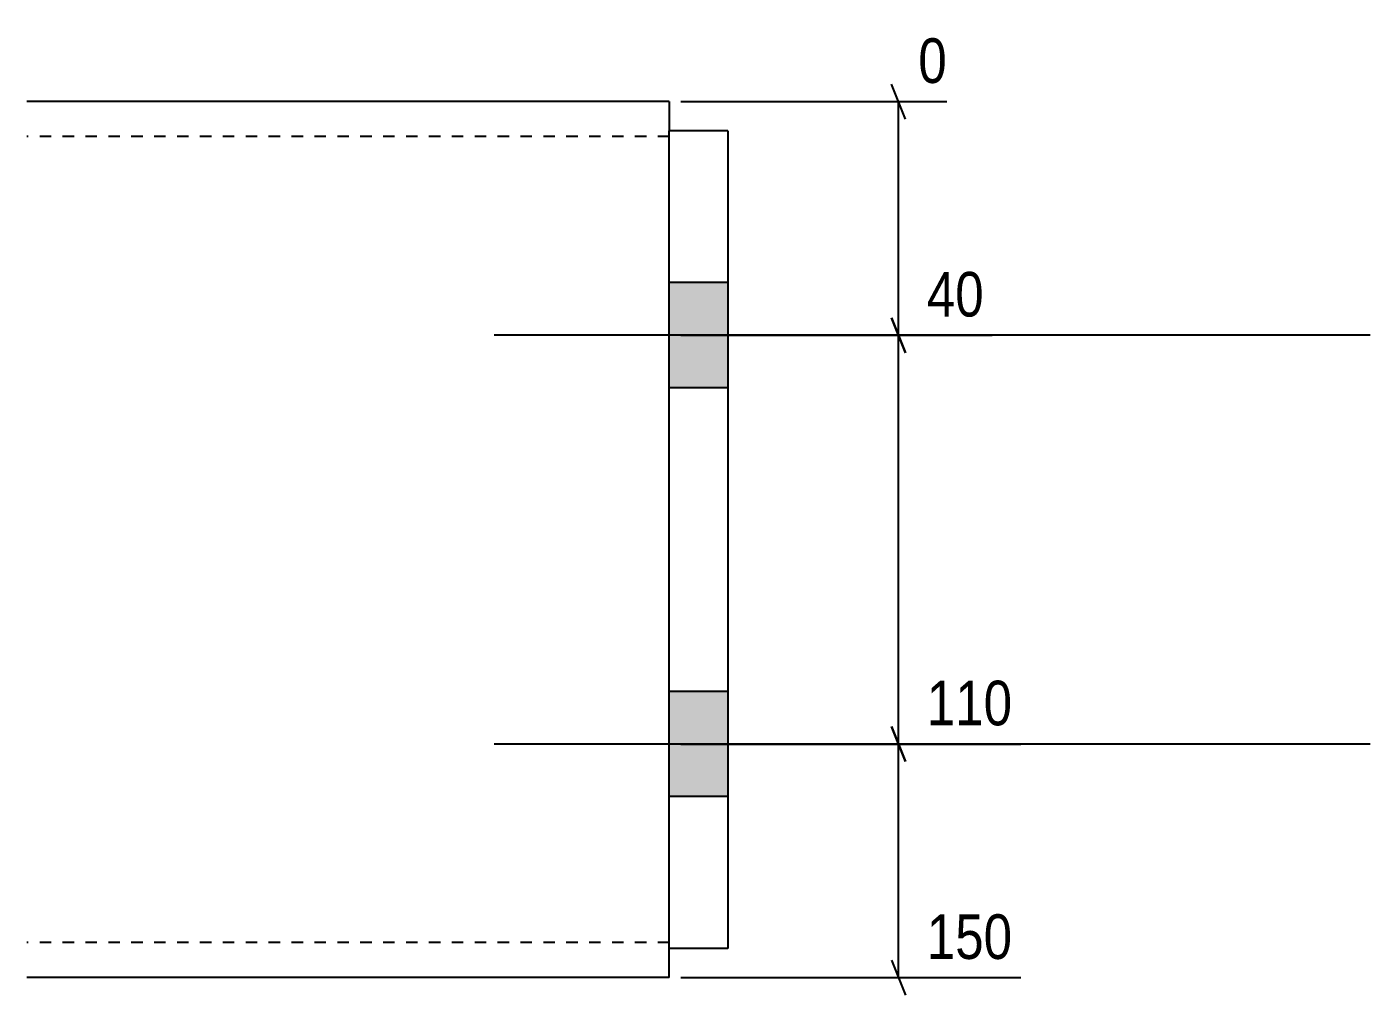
# Model space of a CAD drawing. Header units: millimetres. Extents: x 5 to 30731, y 5 to 1589.
# Drawn here: x 15012.7 to 15242.7, y 4.8 to 170.6 of the extents above; entities that cross this region are included whole.
import ezdxf

# ---------------------------------------------------------------- set-up
doc = ezdxf.new("R2010")
doc.units = ezdxf.units.MM
doc.linetypes.add('DXK_LINE_DOT2', pattern=[3.9198, 1.9599, -1.9599])
doc.layers.add('MÅLSÆTNING', color=7, linetype='Continuous')
doc.layers.add('STÅL', color=7, linetype='Continuous')
doc.styles.add('Arial Narrow', font='ARIALN.TTF', dxfattribs={"height": 0.2})

msp = doc.modelspace()

# ---------------------------------------------------------------- hatches: boundary and pattern name
at = {"layer": 'STÅL', "linetype": 'Continuous'}
for points in [[(15122.65, 126.8), (15122.65, 108.8), (15132.65, 108.8), (15132.65, 126.8)], [(15122.65, 56.8), (15122.65, 38.8), (15132.65, 38.8), (15132.65, 56.8)]]:
    msp.add_hatch(color=96, dxfattribs=at).paths.add_polyline_path(points)

# ---------------------------------------------------------------- linework, layer by layer
at = {"layer": 'MÅLSÆTNING', "color": 7, "linetype": 'Continuous'}
for p, q in [((15163.09, 154.8), (15160.69, 160.8)), ((15124.65, 157.8), (15170.16, 157.8)), ((15161.89, 117.8), (15161.89, 157.8)), ((15160.69, 120.8), (15163.09, 114.8)), ((15163.09, 114.8), (15160.69, 120.8)), ((15124.65, 117.8), (15177.95, 117.8)), ((15124.65, 117.8), (15177.95, 117.8)), ((15161.89, 47.8), (15161.89, 117.8)), ((15160.69, 50.8), (15163.09, 44.8)), ((15163.09, 44.8), (15160.69, 50.8)), ((15124.65, 47.8), (15182.83, 47.8)), ((15124.65, 47.8), (15182.83, 47.8)), ((15161.89, 7.8), (15161.89, 47.8)), ((15160.69, 10.8), (15163.09, 4.8)), ((15124.65, 7.8), (15182.83, 7.8))]:
    msp.add_line(p, q, dxfattribs=at)
at = {"layer": 'STÅL', "color": 2, "linetype": 'Continuous'}
for p, q in [((15122.65, 157.8), (15012.65, 157.8)), ((15122.65, 157.8), (15122.65, 156.89)), ((15122.65, 156.89), (15122.65, 152.8)), ((15122.65, 12.8), (15122.65, 152.8)), ((15132.65, 152.8), (15122.65, 152.8)), ((15132.65, 152.8), (15132.65, 12.8)), ((15122.65, 7.8), (15122.65, 12.8)), ((15132.65, 12.8), (15122.65, 12.8)), ((15122.65, 7.8), (15012.65, 7.8))]:
    msp.add_line(p, q, dxfattribs=at)
at = {"layer": 'STÅL', "color": 7, "linetype": 'DXK_LINE_DOT2'}
for p, q in [((15122.65, 157.8), (15122.65, 154.29)), ((15122.65, 151.8), (15012.65, 151.8)), ((15122.65, 12.8), (15122.65, 152.8)), ((15122.65, 13.8), (15012.65, 13.8))]:
    msp.add_line(p, q, dxfattribs=at)
at = {"layer": 'STÅL', "color": 96, "linetype": 'Continuous'}
for p, q in [((15132.65, 126.8), (15122.65, 126.8)), ((15242.65, 117.8), (15092.65, 117.8)), ((15132.65, 108.8), (15122.65, 108.8)), ((15132.65, 56.8), (15122.65, 56.8)), ((15242.65, 47.8), (15092.65, 47.8)), ((15132.65, 38.8), (15122.65, 38.8))]:
    msp.add_line(p, q, dxfattribs=at)

# ---------------------------------------------------------------- wipeouts: each hides what was drawn before it
at = {"color": 0, "linetype": 'Continuous'}
for points in [[(15178.1, 119.4), (15178.1, 130.6), (15165.15, 130.6), (15165.15, 119.4)], [(15182.97, 49.4), (15182.97, 60.6), (15165.15, 60.6), (15165.15, 49.4)], [(15182.97, 9.4), (15182.97, 20.6), (15165.15, 20.6), (15165.15, 9.4)]]:
    msp.add_wipeout(points, dxfattribs=at).dxf.layer = 'MÅLSÆTNING'

# ---------------------------------------------------------------- next in the draw order: texts
at = {"layer": 'MÅLSÆTNING', "color": 3, "linetype": 'Continuous', "style": 'Arial Narrow'}
for s, p in [('40', (15166.75, 121)), ('110', (15166.75, 51)), ('150', (15166.75, 11))]:
    msp.add_text(s, height=7.635, dxfattribs=at).set_placement(p)

# ---------------------------------------------------------------- next in the draw order: wipeouts: each hides what was drawn before it
at = {"color": 0, "linetype": 'Continuous'}
msp.add_wipeout([(15171.76, 159.4), (15171.76, 170.6), (15163.69, 170.6), (15163.69, 159.4)], dxfattribs=at).dxf.layer = 'MÅLSÆTNING'

# ---------------------------------------------------------------- next in the draw order: texts
at = {"layer": 'MÅLSÆTNING', "color": 3, "linetype": 'Continuous', "style": 'Arial Narrow'}
msp.add_text('0', height=7.64, dxfattribs=at).set_placement((15165.29, 161))

doc.saveas('drawing.dxf')
